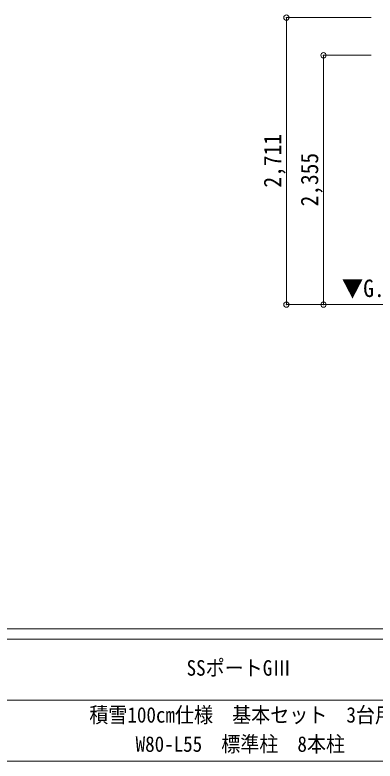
# Model space of a CAD drawing. Units: millimetres at full size, sheet at 1:50. Extents: x -14053 to 14053, y -9700 to 9700.
# Drawn here: x 149 to 3551, y -9700 to -2653 of the extents above; entities that cross this region are included whole.
import ezdxf
from ezdxf.enums import TextEntityAlignment as Align

# ---------------------------------------------------------------- set-up
doc = ezdxf.new("R2010")
doc.units = ezdxf.units.MM
doc.header["$LTSCALE"] = 50
doc.header["$PDMODE"] = 32
doc.header["$PDSIZE"] = 50
for name, color, linetype, lineweight in [('0-8_TABLE1', 6, 'Continuous', 9), ('0-F', 7, 'Continuous', 9), ('F-0', 7, 'Continuous', 9)]:
    doc.layers.add(name, color=color, linetype=linetype, lineweight=lineweight)
doc.styles.add('ＭＳ ゴシック', font='')
doc.styles.get('ＭＳ ゴシック').set_extended_font_data('MS Gothic')

msp = doc.modelspace()

# ---------------------------------------------------------------- linework, layer by layer
at = {"layer": '0-8_TABLE1'}
for p, q in [((2713.51, -2677.7), (2713.51, -5388.7)), ((3063.51, -3033.7), (3063.51, -5388.7))]:
    msp.add_line(p, q, dxfattribs=at)
at = {"layer": '0-F', "color": 6}
for p, q in [((2713.51, -2677.7), (3513.51, -2677.7)), ((3063.51, -3033.7), (3513.51, -3033.7)), ((2713.51, -5388.7), (3513.51, -5388.7))]:
    msp.add_line(p, q, dxfattribs=at)
at = {"layer": '0-F'}
msp.add_line((4174.01, -5388.7), (3229.27, -5388.7), dxfattribs=at)
at = {"layer": '0-F', "color": 6}
for p in [(2713.51, -2677.7), (3063.51, -3033.7), (2713.51, -5388.7), (3063.51, -5388.7)]:
    msp.add_point(p, dxfattribs=at)
at = {"layer": 'F-0', "color": 5, "lineweight": 5}
for p, q in [((-14053.43, -8450), (13346.57, -8450)), ((-14053.43, -8550), (8901.98, -8550)), ((-5748.03, -9125), (4501.97, -9125)), ((-14053.43, -9700), (13346.57, -9700))]:
    msp.add_line(p, q, dxfattribs=at)

# ---------------------------------------------------------------- texts
at = {"layer": '0-8_TABLE1', "color": 7, "style": 'ＭＳ ゴシック', "width": 0.9}
for s, p in [('2,711', (2713.51, -4283.2)), ('2,355', (3063.51, -4461.2))]:
    msp.add_text(s, height=165, rotation=90, dxfattribs=at).set_placement(p, align=Align.BOTTOM_LEFT)
at = {"layer": '0-F', "style": 'ＭＳ ゴシック', "width": 0.9}
msp.add_text('▼G.L', height=165, dxfattribs=at).set_placement((3236.55, -5366.48), align=Align.BOTTOM_LEFT)
at = {"layer": 'F-0', "style": 'ＭＳ ゴシック', "width": 0.9}
for s, p in [('SSポートGⅢ', (1770.72, -8937.5)), ('積雪100cm仕様\u3000基本セット\u30003台用', (851.97, -9380.76)), ('W80-L55\u3000標準柱\u30008本柱', (1289.47, -9656.45))]:
    msp.add_text(s, height=146.6, dxfattribs=at).set_placement(p, align=Align.BOTTOM_LEFT)

doc.saveas('drawing.dxf')
